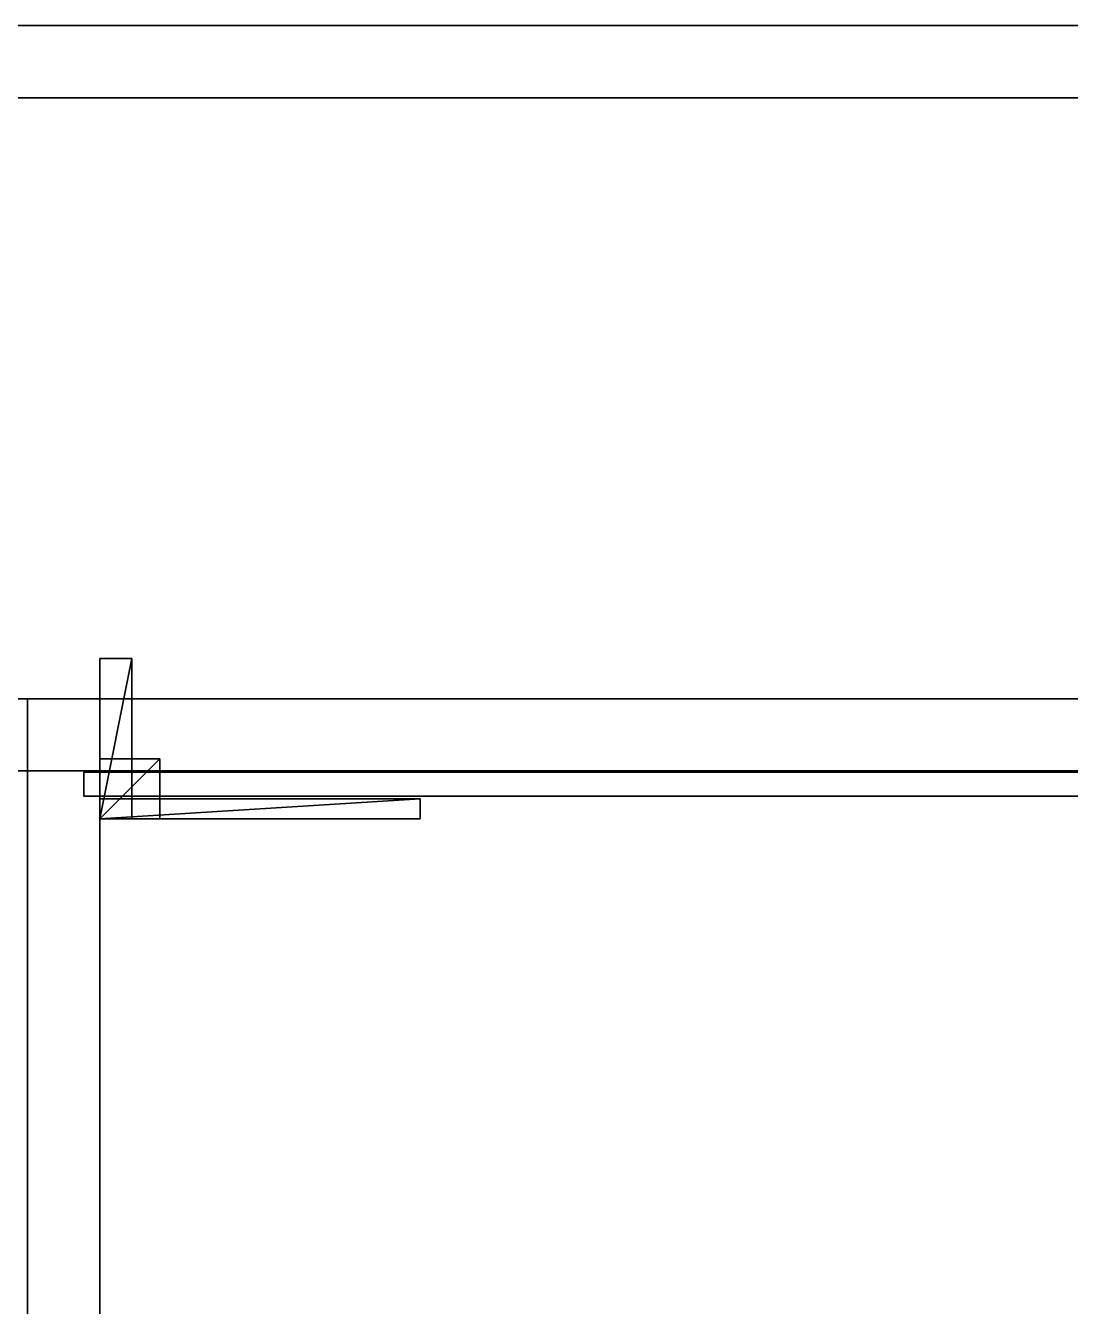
# Model space of a CAD drawing. Extents: x 0 to 7800, y -5130 to 1.
# Drawn here: x 2790.2 to 3050.9, y -355.7 to -36 of the extents above; entities that cross this region are included whole.
import ezdxf

# ---------------------------------------------------------------- set-up
doc = ezdxf.new("R2010")
doc.units = 0
for name, color, linetype in [('LAYER0', 7, 'CONTINUOUS'), ('LAYER100', 253, 'CONTINUOUS'), ('LAYER101', 253, 'CONTINUOUS'), ('LAYER102', 253, 'CONTINUOUS'), ('LAYER111', 7, 'CONTINUOUS'), ('LAYER113', 7, 'CONTINUOUS'), ('LAYER129', 7, 'CONTINUOUS'), ('LAYER2', 7, 'CONTINUOUS'), ('LAYER216', 7, 'CONTINUOUS'), ('LAYER218', 2, 'CONTINUOUS'), ('LAYER219', 7, 'CONTINUOUS'), ('LAYER220', 253, 'CONTINUOUS'), ('LAYER221', 253, 'CONTINUOUS'), ('LAYER222', 253, 'CONTINUOUS'), ('LAYER223', 253, 'CONTINUOUS'), ('LAYER224', 253, 'CONTINUOUS'), ('LAYER225', 253, 'CONTINUOUS'), ('LAYER234', 7, 'CONTINUOUS'), ('LAYER235', 7, 'CONTINUOUS'), ('LAYER236', 7, 'CONTINUOUS'), ('LAYER237', 7, 'CONTINUOUS'), ('LAYER246', 253, 'CONTINUOUS'), ('LAYER285', 35, 'CONTINUOUS'), ('LAYER286', 35, 'CONTINUOUS'), ('LAYER287', 35, 'CONTINUOUS'), ('LAYER34', 7, 'CONTINUOUS'), ('LAYER4', 2, 'CONTINUOUS'), ('LAYER674', 253, 'CONTINUOUS'), ('LAYER675', 253, 'CONTINUOUS'), ('LAYER676', 253, 'CONTINUOUS'), ('LAYER727', 45, 'CONTINUOUS'), ('LAYER729', 45, 'CONTINUOUS'), ('LAYER731', 45, 'CONTINUOUS'), ('LAYER93', 7, 'CONTINUOUS'), ('LAYER95', 2, 'CONTINUOUS'), ('LAYER96', 7, 'CONTINUOUS'), ('LAYER97', 253, 'CONTINUOUS'), ('LAYER98', 253, 'CONTINUOUS'), ('LAYER99', 253, 'CONTINUOUS')]:
    doc.layers.add(name, color=color, linetype=linetype)

msp = doc.modelspace()

# ---------------------------------------------------------------- linework, layer by layer
at = {"layer": 'LAYER0'}
for points, invisible_edges in [([(4030.693, -54.002, -5), (1025.693, -1555.002, -5), (1025.693, -54.002, -5), (4030.693, -54.002, -5)], 1), ([(1025.693, -1555.002, -5), (4030.693, -54.002, -5), (1412.693, -4773.002, -5), (1025.693, -1555.002, -5)], 7), ([(1025.693, -54.002), (4030.693, -54.002, -5), (1025.693, -54.002, -5), (1025.693, -54.002)], 1), ([(4030.693, -54.002, -5), (1025.693, -54.002), (4030.693, -54.002), (4030.693, -54.002, -5)], 1), ([(1025.693, -54.002), (1412.693, -4773.002), (4030.693, -54.002), (1025.693, -54.002)], 3), ([(1412.693, -4773.002, -5), (4030.693, -54.002, -5), (1412.693, -5130.002, -5), (1412.693, -4773.002, -5)], 3), ([(1412.693, -5130.002, -5), (4030.693, -54.002, -5), (2602.693, -4730.002, -5), (1412.693, -5130.002, -5)], 7), ([(4030.693, -54.002), (1412.693, -4773.002), (2602.693, -4730.002), (4030.693, -54.002)], 7), ([(2602.693, -4730.002, -5), (4030.693, -54.002, -5), (4030.693, -289.002, -5), (2602.693, -4730.002, -5)], 5), ([(4030.693, -54.002), (2602.693, -4730.002), (4030.693, -289.002), (4030.693, -54.002)], 3), ([(2602.693, -4730.002, -5), (4030.693, -289.002, -5), (4825.692, -4730.002, -5), (2602.693, -4730.002, -5)], 3), ([(4825.692, -4730.002), (4030.693, -289.002), (2602.693, -4730.002), (4825.692, -4730.002)], 3)]:
    msp.add_3dface(points, dxfattribs=dict(at, invisible_edges=invisible_edges))
at = {"layer": 'LAYER100'}
for points in [[(2823.695, -234, 850.5), (2823.695, -219, 850.5), (2808.695, -234, 850.5), (2823.695, -234, 850.5)], [(2808.695, -234, 850.5), (2823.695, -219, 850.5), (2808.695, -219, 850.5), (2808.695, -234, 850.5)], [(2808.695, -234, 850.5), (2808.695, -219, 850.5), (2808.695, -234, 835.5), (2808.695, -234, 850.5)], [(2808.695, -234, 835.5), (2808.695, -219, 850.5), (2808.695, -219, 835.5), (2808.695, -234, 835.5)], [(2823.695, -234, 835.5), (2808.695, -234, 835.5), (2823.695, -219, 835.5), (2823.695, -234, 835.5)], [(2823.695, -219, 835.5), (2808.695, -234, 835.5), (2808.695, -219, 835.5), (2823.695, -219, 835.5)], [(2823.695, -219, 835.5), (2808.695, -219, 835.5), (2823.695, -219, 850.5), (2823.695, -219, 835.5)], [(2823.695, -219, 850.5), (2808.695, -219, 835.5), (2808.695, -219, 850.5), (2823.695, -219, 850.5)], [(2823.695, -234, 835.5), (2823.695, -219, 835.5), (2823.695, -234, 850.5), (2823.695, -234, 835.5)], [(2823.695, -234, 850.5), (2823.695, -219, 835.5), (2823.695, -219, 850.5), (2823.695, -234, 850.5)], [(2823.695, -234, 850.5), (2808.695, -234, 850.5), (2823.695, -234, 835.5), (2823.695, -234, 850.5)], [(2823.695, -234, 835.5), (2808.695, -234, 850.5), (2808.695, -234, 835.5), (2823.695, -234, 835.5)]]:
    msp.add_3dface(points, dxfattribs=at)
at = {"layer": 'LAYER101'}
for points in [[(2816.695, -234, 850.5), (2816.695, -194, 850.5), (2808.695, -234, 850.5), (2816.695, -234, 850.5)], [(2808.695, -234, 850.5), (2816.695, -194, 850.5), (2808.695, -194, 850.5), (2808.695, -234, 850.5)], [(2808.695, -234, 850.5), (2808.695, -194, 850.5), (2808.695, -234, 842.5), (2808.695, -234, 850.5)], [(2808.695, -234, 842.5), (2808.695, -194, 850.5), (2808.695, -194, 842.5), (2808.695, -234, 842.5)], [(2816.695, -234, 842.5), (2808.695, -234, 842.5), (2816.695, -194, 842.5), (2816.695, -234, 842.5)], [(2816.695, -194, 842.5), (2808.695, -234, 842.5), (2808.695, -194, 842.5), (2816.695, -194, 842.5)], [(2816.695, -194, 842.5), (2808.695, -194, 842.5), (2816.695, -194, 850.5), (2816.695, -194, 842.5)], [(2816.695, -194, 850.5), (2808.695, -194, 842.5), (2808.695, -194, 850.5), (2816.695, -194, 850.5)], [(2816.695, -234, 842.5), (2816.695, -194, 842.5), (2816.695, -234, 850.5), (2816.695, -234, 842.5)], [(2816.695, -234, 850.5), (2816.695, -194, 842.5), (2816.695, -194, 850.5), (2816.695, -234, 850.5)], [(2816.695, -234, 850.5), (2808.695, -234, 850.5), (2816.695, -234, 842.5), (2816.695, -234, 850.5)], [(2816.695, -234, 842.5), (2808.695, -234, 850.5), (2808.695, -234, 842.5), (2816.695, -234, 842.5)]]:
    msp.add_3dface(points, dxfattribs=at)
at = {"layer": 'LAYER102'}
for points in [[(2888.695, -234, 850.5), (2888.695, -229, 850.5), (2808.695, -234, 850.5), (2888.695, -234, 850.5)], [(2808.695, -234, 850.5), (2888.695, -229, 850.5), (2808.695, -229, 850.5), (2808.695, -234, 850.5)], [(2808.695, -234, 850.5), (2808.695, -229, 850.5), (2808.695, -234, 834.5), (2808.695, -234, 850.5)], [(2808.695, -234, 834.5), (2808.695, -229, 850.5), (2808.695, -229, 834.5), (2808.695, -234, 834.5)], [(2888.695, -234, 834.5), (2808.695, -234, 834.5), (2888.695, -229, 834.5), (2888.695, -234, 834.5)], [(2888.695, -229, 834.5), (2808.695, -234, 834.5), (2808.695, -229, 834.5), (2888.695, -229, 834.5)], [(2888.695, -229, 834.5), (2808.695, -229, 834.5), (2888.695, -229, 850.5), (2888.695, -229, 834.5)], [(2888.695, -229, 850.5), (2808.695, -229, 834.5), (2808.695, -229, 850.5), (2888.695, -229, 850.5)], [(2888.695, -234, 834.5), (2888.695, -229, 834.5), (2888.695, -234, 850.5), (2888.695, -234, 834.5)], [(2888.695, -234, 850.5), (2888.695, -229, 834.5), (2888.695, -229, 850.5), (2888.695, -234, 850.5)], [(2888.695, -234, 850.5), (2808.695, -234, 850.5), (2888.695, -234, 834.5), (2888.695, -234, 850.5)], [(2888.695, -234, 834.5), (2808.695, -234, 850.5), (2808.695, -234, 834.5), (2888.695, -234, 834.5)]]:
    msp.add_3dface(points, dxfattribs=at)
at = {"layer": 'LAYER111', "invisible_edges": 1}
for points in [[(3162.695, -204, 181), (2808.695, -819, 181), (2808.695, -204, 181), (3162.695, -204, 181)], [(2808.695, -819, 181), (3162.695, -204, 181), (3162.695, -819, 181), (2808.695, -819, 181)], [(2808.695, -204, 199), (2808.695, -819, 181), (2808.695, -819, 199), (2808.695, -204, 199)], [(2808.695, -819, 181), (2808.695, -204, 199), (2808.695, -204, 181), (2808.695, -819, 181)], [(2808.695, -204, 199), (3162.695, -204, 181), (2808.695, -204, 181), (2808.695, -204, 199)], [(3162.695, -204, 181), (2808.695, -204, 199), (3162.695, -204, 199), (3162.695, -204, 181)], [(3162.695, -819, 199), (2808.695, -204, 199), (2808.695, -819, 199), (3162.695, -819, 199)], [(2808.695, -204, 199), (3162.695, -819, 199), (3162.695, -204, 199), (2808.695, -204, 199)]]:
    msp.add_3dface(points, dxfattribs=at)
at = {"layer": 'LAYER113', "invisible_edges": 1}
for points in [[(3162.695, -204, 880), (2808.695, -204, 760), (2808.695, -204, 880), (3162.695, -204, 880)], [(2808.695, -204, 760), (3162.695, -204, 880), (3162.695, -204, 760), (2808.695, -204, 760)], [(2808.695, -222, 880), (2808.695, -204, 760), (2808.695, -222, 760), (2808.695, -222, 880)], [(2808.695, -204, 760), (2808.695, -222, 880), (2808.695, -204, 880), (2808.695, -204, 760)], [(3162.695, -222, 760), (2808.695, -204, 760), (3162.695, -204, 760), (3162.695, -222, 760)], [(2808.695, -204, 760), (3162.695, -222, 760), (2808.695, -222, 760), (2808.695, -204, 760)], [(2808.695, -222, 880), (3162.695, -204, 880), (2808.695, -204, 880), (2808.695, -222, 880)], [(3162.695, -204, 880), (2808.695, -222, 880), (3162.695, -222, 880), (3162.695, -204, 880)], [(3162.695, -222, 760), (2808.695, -222, 880), (2808.695, -222, 760), (3162.695, -222, 760)], [(2808.695, -222, 880), (3162.695, -222, 760), (3162.695, -222, 880), (2808.695, -222, 880)]]:
    msp.add_3dface(points, dxfattribs=at)
at = {"layer": 'LAYER129', "invisible_edges": 1}
for points in [[(2804.695, -222.3, 195), (2804.695, -228.3, 879.5), (2804.695, -222.3, 879.5), (2804.695, -222.3, 195)], [(2804.695, -228.3, 879.5), (2804.695, -222.3, 195), (2804.695, -228.3, 195), (2804.695, -228.3, 879.5)], [(3166.695, -222.3, 879.5), (2804.695, -228.3, 879.5), (3166.695, -228.3, 879.5), (3166.695, -222.3, 879.5)], [(2804.695, -228.3, 879.5), (3166.695, -222.3, 879.5), (2804.695, -222.3, 879.5), (2804.695, -228.3, 879.5)], [(2804.695, -222.3, 195), (3166.695, -228.3, 195), (2804.695, -228.3, 195), (2804.695, -222.3, 195)], [(3166.695, -228.3, 195), (2804.695, -222.3, 195), (3166.695, -222.3, 195), (3166.695, -228.3, 195)], [(3166.695, -222.3, 879.5), (2804.695, -222.3, 195), (2804.695, -222.3, 879.5), (3166.695, -222.3, 879.5)], [(2804.695, -222.3, 195), (3166.695, -222.3, 879.5), (3166.695, -222.3, 195), (2804.695, -222.3, 195)], [(3166.695, -228.3, 195), (2804.695, -228.3, 879.5), (2804.695, -228.3, 195), (3166.695, -228.3, 195)], [(2804.695, -228.3, 879.5), (3166.695, -228.3, 195), (3166.695, -228.3, 879.5), (2804.695, -228.3, 879.5)]]:
    msp.add_3dface(points, dxfattribs=at)
at = {"layer": 'LAYER2'}
for points, invisible_edges in [([(1175.693, -204.002), (1025.693, -54.002), (4030.693, -54.002), (1175.693, -204.002)], 5), ([(1025.693, -54.002, 2657), (4030.693, -54.002), (1025.693, -54.002), (1025.693, -54.002, 2657)], 1), ([(4030.693, -54.002), (1025.693, -54.002, 2657), (4030.693, -54.002, 2657), (4030.693, -54.002)], 1), ([(1175.693, -204.002), (4030.693, -54.002), (3880.693, -204.002), (1175.693, -204.002)], 3), ([(1175.693, -204.002, 2657), (3580.703, -204.002, 1910), (3880.693, -204.002, 2657), (1175.693, -204.002, 2657)], 3), ([(1175.693, -204.002, 2657), (3580.703, -204.002, 1830), (3580.703, -204.002, 1910), (1175.693, -204.002, 2657)], 5), ([(1175.693, -204.002, 2657), (3050.703, -204.002, 1730), (3580.703, -204.002, 1830), (1175.693, -204.002, 2657)], 7), ([(1175.693, -204.002, 2657), (3050.703, -204.002, 1650), (3050.703, -204.002, 1730), (1175.693, -204.002, 2657)], 5), ([(1175.693, -204.002, 2657), (1830.703, -204.002, 1160), (3050.703, -204.002, 1650), (1175.693, -204.002, 2657)], 7), ([(1830.703, -204.002, 1080), (1175.693, -204.002), (3110.703, -204.002, 1080), (1830.703, -204.002, 1080)], 7), ([(3880.693, -204.002), (3110.703, -204.002, 1080), (1175.693, -204.002), (3880.693, -204.002)], 3), ([(3050.703, -204.002, 1650), (1830.703, -204.002, 1160), (3110.703, -204.002, 1650), (3050.703, -204.002, 1650)], 3), ([(1830.703, -204.002, 1160), (3640.703, -204.002, 1830), (3110.703, -204.002, 1650), (1830.703, -204.002, 1160)], 7), ([(1890.703, -204.002, 1160), (3640.703, -204.002, 1830), (1830.703, -204.002, 1160), (1890.703, -204.002, 1160)], 3), ([(1890.703, -204.002, 1080), (3050.703, -204.002, 1160), (1890.703, -204.002, 1160), (1890.703, -204.002, 1080)], 3), ([(3050.703, -204.002, 1160), (1890.703, -204.002, 1080), (3050.703, -204.002, 1080), (3050.703, -204.002, 1160)], 3), ([(3050.703, -204.002, 1160), (3640.703, -204.002, 1830), (1890.703, -204.002, 1160), (3050.703, -204.002, 1160)], 7), ([(3580.703, -204.002, 1830), (3050.703, -204.002, 1730), (3640.703, -204.002, 1830), (3580.703, -204.002, 1830)], 3), ([(3110.703, -204.002, 1730), (3640.703, -204.002, 1830), (3050.703, -204.002, 1730), (3110.703, -204.002, 1730)], 3), ([(3110.703, -204.002, 1160), (3640.703, -204.002, 1830), (3050.703, -204.002, 1160), (3110.703, -204.002, 1160)], 3)]:
    msp.add_3dface(points, dxfattribs=dict(at, invisible_edges=invisible_edges))
at = {"layer": 'LAYER216', "invisible_edges": 1}
for points in [[(2790.695, -204, 1950), (2808.695, -584, 1950), (2790.695, -584, 1950), (2790.695, -204, 1950)], [(2808.695, -584, 1950), (2790.695, -204, 1950), (2808.695, -204, 1950), (2808.695, -584, 1950)], [(2808.695, -204, 2380), (2790.695, -584, 2380), (2808.695, -584, 2380), (2808.695, -204, 2380)], [(2790.695, -584, 2380), (2808.695, -204, 2380), (2790.695, -204, 2380), (2790.695, -584, 2380)], [(2790.695, -204, 1950), (2808.695, -204, 2380), (2808.695, -204, 1950), (2790.695, -204, 1950)], [(2808.695, -204, 2380), (2790.695, -204, 1950), (2790.695, -204, 2380), (2808.695, -204, 2380)], [(2790.695, -584, 2380), (2790.695, -204, 1950), (2790.695, -584, 1950), (2790.695, -584, 2380)], [(2790.695, -204, 1950), (2790.695, -584, 2380), (2790.695, -204, 2380), (2790.695, -204, 1950)], [(2808.695, -204, 2380), (2808.695, -584, 1950), (2808.695, -204, 1950), (2808.695, -204, 2380)], [(2808.695, -584, 1950), (2808.695, -204, 2380), (2808.695, -584, 2380), (2808.695, -584, 1950)]]:
    msp.add_3dface(points, dxfattribs=at)
at = {"layer": 'LAYER218'}
for points in [[(2888.695, -234, 2349.5), (2888.695, -229, 2349.5), (2808.695, -234, 2349.5), (2888.695, -234, 2349.5)], [(2808.695, -234, 2349.5), (2888.695, -229, 2349.5), (2808.695, -229, 2349.5), (2808.695, -234, 2349.5)], [(2808.695, -234, 2349.5), (2808.695, -229, 2349.5), (2808.695, -234, 2326.5), (2808.695, -234, 2349.5)], [(2808.695, -234, 2326.5), (2808.695, -229, 2349.5), (2808.695, -229, 2326.5), (2808.695, -234, 2326.5)], [(2888.695, -234, 2326.5), (2808.695, -234, 2326.5), (2888.695, -229, 2326.5), (2888.695, -234, 2326.5)], [(2888.695, -229, 2326.5), (2808.695, -234, 2326.5), (2808.695, -229, 2326.5), (2888.695, -229, 2326.5)], [(2888.695, -229, 2326.5), (2808.695, -229, 2326.5), (2888.695, -229, 2349.5), (2888.695, -229, 2326.5)], [(2888.695, -229, 2349.5), (2808.695, -229, 2326.5), (2808.695, -229, 2349.5), (2888.695, -229, 2349.5)], [(2888.695, -234, 2326.5), (2888.695, -229, 2326.5), (2888.695, -234, 2349.5), (2888.695, -234, 2326.5)], [(2888.695, -234, 2349.5), (2888.695, -229, 2326.5), (2888.695, -229, 2349.5), (2888.695, -234, 2349.5)], [(2888.695, -234, 2349.5), (2808.695, -234, 2349.5), (2888.695, -234, 2326.5), (2888.695, -234, 2349.5)], [(2888.695, -234, 2326.5), (2808.695, -234, 2349.5), (2808.695, -234, 2326.5), (2888.695, -234, 2326.5)]]:
    msp.add_3dface(points, dxfattribs=at)
at = {"layer": 'LAYER219', "invisible_edges": 1}
for points in [[(2808.695, -229, 2349.5), (2888.695, -234, 2349.5), (2888.695, -229, 2349.5), (2808.695, -229, 2349.5)], [(2888.695, -234, 2349.5), (2808.695, -229, 2349.5), (2808.695, -234, 2349.5), (2888.695, -234, 2349.5)], [(2808.695, -234, 2326.5), (2888.695, -229, 2326.5), (2888.695, -234, 2326.5), (2808.695, -234, 2326.5)], [(2888.695, -229, 2326.5), (2808.695, -234, 2326.5), (2808.695, -229, 2326.5), (2888.695, -229, 2326.5)], [(2808.695, -229, 2349.5), (2808.695, -234, 2326.5), (2808.695, -234, 2349.5), (2808.695, -229, 2349.5)], [(2808.695, -234, 2326.5), (2808.695, -229, 2349.5), (2808.695, -229, 2326.5), (2808.695, -234, 2326.5)], [(2888.695, -229, 2326.5), (2808.695, -229, 2349.5), (2888.695, -229, 2349.5), (2888.695, -229, 2326.5)], [(2808.695, -229, 2349.5), (2888.695, -229, 2326.5), (2808.695, -229, 2326.5), (2808.695, -229, 2349.5)], [(2888.695, -229, 2326.5), (2888.695, -234, 2349.5), (2888.695, -234, 2326.5), (2888.695, -229, 2326.5)], [(2888.695, -234, 2349.5), (2888.695, -229, 2326.5), (2888.695, -229, 2349.5), (2888.695, -234, 2349.5)], [(2808.695, -234, 2326.5), (2888.695, -234, 2349.5), (2808.695, -234, 2349.5), (2808.695, -234, 2326.5)], [(2888.695, -234, 2349.5), (2808.695, -234, 2326.5), (2888.695, -234, 2326.5), (2888.695, -234, 2349.5)]]:
    msp.add_3dface(points, dxfattribs=at)
at = {"layer": 'LAYER220'}
for points in [[(2823.695, -234, 2349.5), (2823.695, -219, 2349.5), (2808.695, -234, 2349.5), (2823.695, -234, 2349.5)], [(2808.695, -234, 2349.5), (2823.695, -219, 2349.5), (2808.695, -219, 2349.5), (2808.695, -234, 2349.5)], [(2808.695, -234, 2349.5), (2808.695, -219, 2349.5), (2808.695, -234, 2334.5), (2808.695, -234, 2349.5)], [(2808.695, -234, 2334.5), (2808.695, -219, 2349.5), (2808.695, -219, 2334.5), (2808.695, -234, 2334.5)], [(2823.695, -234, 2334.5), (2808.695, -234, 2334.5), (2823.695, -219, 2334.5), (2823.695, -234, 2334.5)], [(2823.695, -219, 2334.5), (2808.695, -234, 2334.5), (2808.695, -219, 2334.5), (2823.695, -219, 2334.5)], [(2823.695, -219, 2334.5), (2808.695, -219, 2334.5), (2823.695, -219, 2349.5), (2823.695, -219, 2334.5)], [(2823.695, -219, 2349.5), (2808.695, -219, 2334.5), (2808.695, -219, 2349.5), (2823.695, -219, 2349.5)], [(2823.695, -234, 2334.5), (2823.695, -219, 2334.5), (2823.695, -234, 2349.5), (2823.695, -234, 2334.5)], [(2823.695, -234, 2349.5), (2823.695, -219, 2334.5), (2823.695, -219, 2349.5), (2823.695, -234, 2349.5)], [(2823.695, -234, 2349.5), (2808.695, -234, 2349.5), (2823.695, -234, 2334.5), (2823.695, -234, 2349.5)], [(2823.695, -234, 2334.5), (2808.695, -234, 2349.5), (2808.695, -234, 2334.5), (2823.695, -234, 2334.5)]]:
    msp.add_3dface(points, dxfattribs=at)
at = {"layer": 'LAYER221'}
for points in [[(2823.695, -234, 2349.5), (2823.695, -219, 2349.5), (2808.695, -234, 2349.5), (2823.695, -234, 2349.5)], [(2808.695, -234, 2349.5), (2823.695, -219, 2349.5), (2808.695, -219, 2349.5), (2808.695, -234, 2349.5)], [(2808.695, -234, 2349.5), (2808.695, -219, 2349.5), (2808.695, -234, 2334.5), (2808.695, -234, 2349.5)], [(2808.695, -234, 2334.5), (2808.695, -219, 2349.5), (2808.695, -219, 2334.5), (2808.695, -234, 2334.5)], [(2823.695, -234, 2334.5), (2808.695, -234, 2334.5), (2823.695, -219, 2334.5), (2823.695, -234, 2334.5)], [(2823.695, -219, 2334.5), (2808.695, -234, 2334.5), (2808.695, -219, 2334.5), (2823.695, -219, 2334.5)], [(2823.695, -219, 2334.5), (2808.695, -219, 2334.5), (2823.695, -219, 2349.5), (2823.695, -219, 2334.5)], [(2823.695, -219, 2349.5), (2808.695, -219, 2334.5), (2808.695, -219, 2349.5), (2823.695, -219, 2349.5)], [(2823.695, -234, 2334.5), (2823.695, -219, 2334.5), (2823.695, -234, 2349.5), (2823.695, -234, 2334.5)], [(2823.695, -234, 2349.5), (2823.695, -219, 2334.5), (2823.695, -219, 2349.5), (2823.695, -234, 2349.5)], [(2823.695, -234, 2349.5), (2808.695, -234, 2349.5), (2823.695, -234, 2334.5), (2823.695, -234, 2349.5)], [(2823.695, -234, 2334.5), (2808.695, -234, 2349.5), (2808.695, -234, 2334.5), (2823.695, -234, 2334.5)]]:
    msp.add_3dface(points, dxfattribs=at)
at = {"layer": 'LAYER222'}
for points in [[(2823.695, -234, 2349.5), (2823.695, -219, 2349.5), (2808.695, -234, 2349.5), (2823.695, -234, 2349.5)], [(2808.695, -234, 2349.5), (2823.695, -219, 2349.5), (2808.695, -219, 2349.5), (2808.695, -234, 2349.5)], [(2808.695, -234, 2349.5), (2808.695, -219, 2349.5), (2808.695, -234, 2334.5), (2808.695, -234, 2349.5)], [(2808.695, -234, 2334.5), (2808.695, -219, 2349.5), (2808.695, -219, 2334.5), (2808.695, -234, 2334.5)], [(2823.695, -234, 2334.5), (2808.695, -234, 2334.5), (2823.695, -219, 2334.5), (2823.695, -234, 2334.5)], [(2823.695, -219, 2334.5), (2808.695, -234, 2334.5), (2808.695, -219, 2334.5), (2823.695, -219, 2334.5)], [(2823.695, -219, 2334.5), (2808.695, -219, 2334.5), (2823.695, -219, 2349.5), (2823.695, -219, 2334.5)], [(2823.695, -219, 2349.5), (2808.695, -219, 2334.5), (2808.695, -219, 2349.5), (2823.695, -219, 2349.5)], [(2823.695, -234, 2334.5), (2823.695, -219, 2334.5), (2823.695, -234, 2349.5), (2823.695, -234, 2334.5)], [(2823.695, -234, 2349.5), (2823.695, -219, 2334.5), (2823.695, -219, 2349.5), (2823.695, -234, 2349.5)], [(2823.695, -234, 2349.5), (2808.695, -234, 2349.5), (2823.695, -234, 2334.5), (2823.695, -234, 2349.5)], [(2823.695, -234, 2334.5), (2808.695, -234, 2349.5), (2808.695, -234, 2334.5), (2823.695, -234, 2334.5)]]:
    msp.add_3dface(points, dxfattribs=at)
at = {"layer": 'LAYER223'}
for points in [[(2823.695, -234, 2349.5), (2823.695, -219, 2349.5), (2808.695, -234, 2349.5), (2823.695, -234, 2349.5)], [(2808.695, -234, 2349.5), (2823.695, -219, 2349.5), (2808.695, -219, 2349.5), (2808.695, -234, 2349.5)], [(2808.695, -234, 2349.5), (2808.695, -219, 2349.5), (2808.695, -234, 2334.5), (2808.695, -234, 2349.5)], [(2808.695, -234, 2334.5), (2808.695, -219, 2349.5), (2808.695, -219, 2334.5), (2808.695, -234, 2334.5)], [(2823.695, -234, 2334.5), (2808.695, -234, 2334.5), (2823.695, -219, 2334.5), (2823.695, -234, 2334.5)], [(2823.695, -219, 2334.5), (2808.695, -234, 2334.5), (2808.695, -219, 2334.5), (2823.695, -219, 2334.5)], [(2823.695, -219, 2334.5), (2808.695, -219, 2334.5), (2823.695, -219, 2349.5), (2823.695, -219, 2334.5)], [(2823.695, -219, 2349.5), (2808.695, -219, 2334.5), (2808.695, -219, 2349.5), (2823.695, -219, 2349.5)], [(2823.695, -234, 2334.5), (2823.695, -219, 2334.5), (2823.695, -234, 2349.5), (2823.695, -234, 2334.5)], [(2823.695, -234, 2349.5), (2823.695, -219, 2334.5), (2823.695, -219, 2349.5), (2823.695, -234, 2349.5)], [(2823.695, -234, 2349.5), (2808.695, -234, 2349.5), (2823.695, -234, 2334.5), (2823.695, -234, 2349.5)], [(2823.695, -234, 2334.5), (2808.695, -234, 2349.5), (2808.695, -234, 2334.5), (2823.695, -234, 2334.5)]]:
    msp.add_3dface(points, dxfattribs=at)
at = {"layer": 'LAYER224'}
for points in [[(2816.695, -234, 2349.5), (2816.695, -194, 2349.5), (2808.695, -234, 2349.5), (2816.695, -234, 2349.5)], [(2808.695, -234, 2349.5), (2816.695, -194, 2349.5), (2808.695, -194, 2349.5), (2808.695, -234, 2349.5)], [(2808.695, -234, 2349.5), (2808.695, -194, 2349.5), (2808.695, -234, 2341.5), (2808.695, -234, 2349.5)], [(2808.695, -234, 2341.5), (2808.695, -194, 2349.5), (2808.695, -194, 2341.5), (2808.695, -234, 2341.5)], [(2816.695, -234, 2341.5), (2808.695, -234, 2341.5), (2816.695, -194, 2341.5), (2816.695, -234, 2341.5)], [(2816.695, -194, 2341.5), (2808.695, -234, 2341.5), (2808.695, -194, 2341.5), (2816.695, -194, 2341.5)], [(2816.695, -194, 2341.5), (2808.695, -194, 2341.5), (2816.695, -194, 2349.5), (2816.695, -194, 2341.5)], [(2816.695, -194, 2349.5), (2808.695, -194, 2341.5), (2808.695, -194, 2349.5), (2816.695, -194, 2349.5)], [(2816.695, -234, 2341.5), (2816.695, -194, 2341.5), (2816.695, -234, 2349.5), (2816.695, -234, 2341.5)], [(2816.695, -234, 2349.5), (2816.695, -194, 2341.5), (2816.695, -194, 2349.5), (2816.695, -234, 2349.5)], [(2816.695, -234, 2349.5), (2808.695, -234, 2349.5), (2816.695, -234, 2341.5), (2816.695, -234, 2349.5)], [(2816.695, -234, 2341.5), (2808.695, -234, 2349.5), (2808.695, -234, 2341.5), (2816.695, -234, 2341.5)]]:
    msp.add_3dface(points, dxfattribs=at)
at = {"layer": 'LAYER225'}
for points in [[(2888.695, -234, 2349.5), (2888.695, -229, 2349.5), (2808.695, -234, 2349.5), (2888.695, -234, 2349.5)], [(2808.695, -234, 2349.5), (2888.695, -229, 2349.5), (2808.695, -229, 2349.5), (2808.695, -234, 2349.5)], [(2808.695, -234, 2349.5), (2808.695, -229, 2349.5), (2808.695, -234, 2333.5), (2808.695, -234, 2349.5)], [(2808.695, -234, 2333.5), (2808.695, -229, 2349.5), (2808.695, -229, 2333.5), (2808.695, -234, 2333.5)], [(2888.695, -234, 2333.5), (2808.695, -234, 2333.5), (2888.695, -229, 2333.5), (2888.695, -234, 2333.5)], [(2888.695, -229, 2333.5), (2808.695, -234, 2333.5), (2808.695, -229, 2333.5), (2888.695, -229, 2333.5)], [(2888.695, -229, 2333.5), (2808.695, -229, 2333.5), (2888.695, -229, 2349.5), (2888.695, -229, 2333.5)], [(2888.695, -229, 2349.5), (2808.695, -229, 2333.5), (2808.695, -229, 2349.5), (2888.695, -229, 2349.5)], [(2888.695, -234, 2333.5), (2888.695, -229, 2333.5), (2888.695, -234, 2349.5), (2888.695, -234, 2333.5)], [(2888.695, -234, 2349.5), (2888.695, -229, 2333.5), (2888.695, -229, 2349.5), (2888.695, -234, 2349.5)], [(2888.695, -234, 2349.5), (2808.695, -234, 2349.5), (2888.695, -234, 2333.5), (2888.695, -234, 2349.5)], [(2888.695, -234, 2333.5), (2808.695, -234, 2349.5), (2808.695, -234, 2333.5), (2888.695, -234, 2333.5)]]:
    msp.add_3dface(points, dxfattribs=at)
at = {"layer": 'LAYER234', "invisible_edges": 1}
for points in [[(3162.695, -204, 1951), (2808.695, -584, 1951), (2808.695, -204, 1951), (3162.695, -204, 1951)], [(2808.695, -584, 1951), (3162.695, -204, 1951), (3162.695, -584, 1951), (2808.695, -584, 1951)], [(2808.695, -204, 1969), (2808.695, -584, 1951), (2808.695, -584, 1969), (2808.695, -204, 1969)], [(2808.695, -584, 1951), (2808.695, -204, 1969), (2808.695, -204, 1951), (2808.695, -584, 1951)], [(2808.695, -204, 1969), (3162.695, -204, 1951), (2808.695, -204, 1951), (2808.695, -204, 1969)], [(3162.695, -204, 1951), (2808.695, -204, 1969), (3162.695, -204, 1969), (3162.695, -204, 1951)], [(3162.695, -584, 1969), (2808.695, -204, 1969), (2808.695, -584, 1969), (3162.695, -584, 1969)], [(2808.695, -204, 1969), (3162.695, -584, 1969), (3162.695, -204, 1969), (2808.695, -204, 1969)]]:
    msp.add_3dface(points, dxfattribs=at)
at = {"layer": 'LAYER235', "invisible_edges": 1}
for points in [[(2808.695, -204, 2379), (3162.695, -584, 2379), (3162.695, -204, 2379), (2808.695, -204, 2379)], [(3162.695, -584, 2379), (2808.695, -204, 2379), (2808.695, -584, 2379), (3162.695, -584, 2379)], [(2808.695, -204, 2379), (2808.695, -584, 2361), (2808.695, -584, 2379), (2808.695, -204, 2379)], [(2808.695, -584, 2361), (2808.695, -204, 2379), (2808.695, -204, 2361), (2808.695, -584, 2361)], [(3162.695, -204, 2361), (2808.695, -204, 2379), (3162.695, -204, 2379), (3162.695, -204, 2361)], [(2808.695, -204, 2379), (3162.695, -204, 2361), (2808.695, -204, 2361), (2808.695, -204, 2379)], [(2808.695, -584, 2361), (3162.695, -204, 2361), (3162.695, -584, 2361), (2808.695, -584, 2361)], [(3162.695, -204, 2361), (2808.695, -584, 2361), (2808.695, -204, 2361), (3162.695, -204, 2361)]]:
    msp.add_3dface(points, dxfattribs=at)
at = {"layer": 'LAYER236', "invisible_edges": 1}
for points in [[(2804.695, -222.3, 1965), (3166.695, -228.3, 1965), (2804.695, -228.3, 1965), (2804.695, -222.3, 1965)], [(3166.695, -228.3, 1965), (2804.695, -222.3, 1965), (3166.695, -222.3, 1965), (3166.695, -228.3, 1965)], [(2804.695, -228.3, 2365), (2804.695, -222.3, 1965), (2804.695, -228.3, 1965), (2804.695, -228.3, 2365)], [(2804.695, -222.3, 1965), (2804.695, -228.3, 2365), (2804.695, -222.3, 2365), (2804.695, -222.3, 1965)], [(3166.695, -222.3, 2365), (2804.695, -228.3, 2365), (3166.695, -228.3, 2365), (3166.695, -222.3, 2365)], [(2804.695, -228.3, 2365), (3166.695, -222.3, 2365), (2804.695, -222.3, 2365), (2804.695, -228.3, 2365)], [(2804.695, -222.3, 1965), (3166.695, -222.3, 2365), (3166.695, -222.3, 1965), (2804.695, -222.3, 1965)], [(3166.695, -222.3, 2365), (2804.695, -222.3, 1965), (2804.695, -222.3, 2365), (3166.695, -222.3, 2365)], [(2804.695, -228.3, 2365), (3166.695, -228.3, 1965), (3166.695, -228.3, 2365), (2804.695, -228.3, 2365)], [(3166.695, -228.3, 1965), (2804.695, -228.3, 2365), (2804.695, -228.3, 1965), (3166.695, -228.3, 1965)]]:
    msp.add_3dface(points, dxfattribs=at)
at = {"layer": 'LAYER237', "invisible_edges": 1}
for points in [[(3162.695, -204, 2361), (2808.695, -204, 2241), (2808.695, -204, 2361), (3162.695, -204, 2361)], [(2808.695, -204, 2241), (3162.695, -204, 2361), (3162.695, -204, 2241), (2808.695, -204, 2241)], [(2808.695, -222, 2361), (2808.695, -204, 2241), (2808.695, -222, 2241), (2808.695, -222, 2361)], [(2808.695, -204, 2241), (2808.695, -222, 2361), (2808.695, -204, 2361), (2808.695, -204, 2241)], [(3162.695, -222, 2241), (2808.695, -204, 2241), (3162.695, -204, 2241), (3162.695, -222, 2241)], [(2808.695, -204, 2241), (3162.695, -222, 2241), (2808.695, -222, 2241), (2808.695, -204, 2241)], [(2808.695, -222, 2361), (3162.695, -204, 2361), (2808.695, -204, 2361), (2808.695, -222, 2361)], [(3162.695, -204, 2361), (2808.695, -222, 2361), (3162.695, -222, 2361), (3162.695, -204, 2361)], [(3162.695, -222, 2241), (2808.695, -222, 2361), (2808.695, -222, 2241), (3162.695, -222, 2241)], [(2808.695, -222, 2361), (3162.695, -222, 2241), (3162.695, -222, 2361), (2808.695, -222, 2361)]]:
    msp.add_3dface(points, dxfattribs=at)
at = {"layer": 'LAYER246', "invisible_edges": 1}
for points in [[(1330.695, -36), (4030.695, -54), (1330.695, -54), (1330.695, -36)], [(4030.695, -54), (1330.695, -36), (4030.695, -36), (4030.695, -54)], [(4030.695, -36, 80), (1330.695, -54, 80), (4030.695, -54, 80), (4030.695, -36, 80)], [(1330.695, -54, 80), (4030.695, -36, 80), (1330.695, -36, 80), (1330.695, -54, 80)], [(1330.695, -36), (4030.695, -36, 80), (4030.695, -36), (1330.695, -36)], [(4030.695, -36, 80), (1330.695, -36), (1330.695, -36, 80), (4030.695, -36, 80)], [(1330.695, -54, 80), (4030.695, -54), (4030.695, -54, 80), (1330.695, -54, 80)], [(4030.695, -54), (1330.695, -54, 80), (1330.695, -54), (4030.695, -54)]]:
    msp.add_3dface(points, dxfattribs=at)
at = {"layer": 'LAYER285'}
for points, invisible_edges in [([(3180.695, -204, 910), (2011.695, -204, 880), (2011.695, -204, 910), (3180.695, -204, 910)], 1), ([(2011.695, -204, 880), (3180.695, -204, 910), (3180.695, -204, 880), (2011.695, -204, 880)], 1), ([(3180.695, -204, 880), (2572.435, -380.93, 880), (2011.695, -204, 880), (3180.695, -204, 880)], 3), ([(2011.695, -204, 910), (2243.915, -377.59, 910), (3180.695, -204, 910), (2011.695, -204, 910)], 3), ([(3180.695, -204, 910), (2243.915, -377.59, 910), (2258.465, -376.39, 910), (3180.695, -204, 910)], 5), ([(2544.045, -376.39, 910), (3180.695, -204, 910), (2258.465, -376.39, 910), (2544.045, -376.39, 910)], 3), ([(2558.355, -377.59, 910), (3180.695, -204, 910), (2544.045, -376.39, 910), (2558.355, -377.59, 910)], 3), ([(2572.435, -380.93, 910), (3180.695, -204, 910), (2558.355, -377.59, 910), (2572.435, -380.93, 910)], 3), ([(2572.435, -380.93, 880), (3180.695, -204, 880), (2585.795, -386.43, 880), (2572.435, -380.93, 880)], 3), ([(2585.795, -386.43, 910), (3180.695, -204, 910), (2572.435, -380.93, 910), (2585.795, -386.43, 910)], 3), ([(2585.795, -386.43, 880), (3180.695, -204, 880), (2597.965, -394.08, 880), (2585.795, -386.43, 880)], 3), ([(2597.965, -394.08, 910), (3180.695, -204, 910), (2585.795, -386.43, 910), (2597.965, -394.08, 910)], 3), ([(2597.965, -394.08, 880), (3180.695, -204, 880), (3180.695, -854, 880), (2597.965, -394.08, 880)], 5), ([(3180.695, -204, 910), (2597.965, -394.08, 910), (3180.695, -854, 910), (3180.695, -204, 910)], 3)]:
    msp.add_3dface(points, dxfattribs=dict(at, invisible_edges=invisible_edges))
at = {"layer": 'LAYER286'}
for points, invisible_edges in [([(3180.695, -204, 910), (2029.695, -222, 910), (2011.695, -204, 910), (3180.695, -204, 910)], 3), ([(2011.695, -204, 930), (3180.695, -204, 910), (2011.695, -204, 910), (2011.695, -204, 930)], 1), ([(3180.695, -204, 910), (2011.695, -204, 930), (3180.695, -204, 930), (3180.695, -204, 910)], 1), ([(2011.695, -204, 930), (3180.695, -222, 930), (3180.695, -204, 930), (2011.695, -204, 930)], 1), ([(3180.695, -222, 930), (2011.695, -204, 930), (2029.695, -222, 930), (3180.695, -222, 930)], 3), ([(2029.695, -222, 910), (3180.695, -204, 910), (3180.695, -222, 910), (2029.695, -222, 910)], 1), ([(3180.695, -222, 930), (2029.695, -222, 910), (3180.695, -222, 910), (3180.695, -222, 930)], 1), ([(2029.695, -222, 910), (3180.695, -222, 930), (2029.695, -222, 930), (2029.695, -222, 910)], 1)]:
    msp.add_3dface(points, dxfattribs=dict(at, invisible_edges=invisible_edges))
at = {"layer": 'LAYER287'}
for points, invisible_edges in [([(3880.695, -204, 930), (3862.695, -222, 930), (2011.695, -204, 930), (3880.695, -204, 930)], 3), ([(2011.695, -204, 930), (3862.695, -222, 930), (2011.695, -222, 930), (2011.695, -204, 930)], 1), ([(2011.695, -204, 1030), (3880.695, -204, 930), (2011.695, -204, 930), (2011.695, -204, 1030)], 1), ([(3880.695, -204, 930), (2011.695, -204, 1030), (3880.695, -204, 1030), (3880.695, -204, 930)], 1), ([(3862.695, -222, 1030), (3880.695, -204, 1030), (2011.695, -204, 1030), (3862.695, -222, 1030)], 5), ([(3862.695, -222, 1030), (2011.695, -204, 1030), (2011.695, -222, 1030), (3862.695, -222, 1030)], 1), ([(3862.695, -222, 1030), (2011.695, -222, 930), (3862.695, -222, 930), (3862.695, -222, 1030)], 1), ([(2011.695, -222, 930), (3862.695, -222, 1030), (2011.695, -222, 1030), (2011.695, -222, 930)], 1)]:
    msp.add_3dface(points, dxfattribs=dict(at, invisible_edges=invisible_edges))
at = {"layer": 'LAYER34', "invisible_edges": 1}
for points in [[(2772.695, -204, 180), (2790.695, -819, 180), (2772.695, -819, 180), (2772.695, -204, 180)], [(2790.695, -819, 180), (2772.695, -204, 180), (2790.695, -204, 180), (2790.695, -819, 180)], [(2790.695, -204, 880), (2772.695, -819, 880), (2790.695, -819, 880), (2790.695, -204, 880)], [(2772.695, -819, 880), (2790.695, -204, 880), (2772.695, -204, 880), (2772.695, -819, 880)], [(2790.695, -204, 880), (2772.695, -204, 180), (2772.695, -204, 880), (2790.695, -204, 880)], [(2772.695, -204, 180), (2790.695, -204, 880), (2790.695, -204, 180), (2772.695, -204, 180)], [(2790.695, -819, 180), (2790.695, -204, 880), (2790.695, -819, 880), (2790.695, -819, 180)], [(2790.695, -204, 880), (2790.695, -819, 180), (2790.695, -204, 180), (2790.695, -204, 880)]]:
    msp.add_3dface(points, dxfattribs=at)
at = {"layer": 'LAYER4', "invisible_edges": 1}
for points in [[(3880.695, -204, 2657), (1175.695, -204, 2400), (1175.695, -204, 2657), (3880.695, -204, 2657)], [(1175.695, -204, 2400), (3880.695, -204, 2657), (3880.695, -204, 2400), (1175.695, -204, 2400)], [(3880.695, -404, 2400), (1175.695, -204, 2400), (3880.695, -204, 2400), (3880.695, -404, 2400)], [(1175.695, -204, 2400), (3880.695, -404, 2400), (1175.695, -404, 2400), (1175.695, -204, 2400)], [(1175.695, -404, 2657), (3880.695, -204, 2657), (1175.695, -204, 2657), (1175.695, -404, 2657)], [(3880.695, -204, 2657), (1175.695, -404, 2657), (3880.695, -404, 2657), (3880.695, -204, 2657)]]:
    msp.add_3dface(points, dxfattribs=at)
at = {"layer": 'LAYER674', "invisible_edges": 1}
for points in [[(1330.695, -36, 80), (4030.695, -54, 80), (1330.695, -54, 80), (1330.695, -36, 80)], [(4030.695, -54, 80), (1330.695, -36, 80), (4030.695, -36, 80), (4030.695, -54, 80)], [(4030.695, -36, 160), (1330.695, -54, 160), (4030.695, -54, 160), (4030.695, -36, 160)], [(1330.695, -54, 160), (4030.695, -36, 160), (1330.695, -36, 160), (1330.695, -54, 160)], [(1330.695, -36, 80), (4030.695, -36, 160), (4030.695, -36, 80), (1330.695, -36, 80)], [(4030.695, -36, 160), (1330.695, -36, 80), (1330.695, -36, 160), (4030.695, -36, 160)], [(1330.695, -54, 160), (4030.695, -54, 80), (4030.695, -54, 160), (1330.695, -54, 160)], [(4030.695, -54, 80), (1330.695, -54, 160), (1330.695, -54, 80), (4030.695, -54, 80)]]:
    msp.add_3dface(points, dxfattribs=at)
at = {"layer": 'LAYER675', "invisible_edges": 1}
for points in [[(1330.695, -36, 160), (4030.695, -54, 160), (1330.695, -54, 160), (1330.695, -36, 160)], [(4030.695, -54, 160), (1330.695, -36, 160), (4030.695, -36, 160), (4030.695, -54, 160)], [(4030.695, -36, 240), (1330.695, -54, 240), (4030.695, -54, 240), (4030.695, -36, 240)], [(1330.695, -54, 240), (4030.695, -36, 240), (1330.695, -36, 240), (1330.695, -54, 240)], [(1330.695, -36, 160), (4030.695, -36, 240), (4030.695, -36, 160), (1330.695, -36, 160)], [(4030.695, -36, 240), (1330.695, -36, 160), (1330.695, -36, 240), (4030.695, -36, 240)], [(1330.695, -54, 240), (4030.695, -54, 160), (4030.695, -54, 240), (1330.695, -54, 240)], [(4030.695, -54, 160), (1330.695, -54, 240), (1330.695, -54, 160), (4030.695, -54, 160)]]:
    msp.add_3dface(points, dxfattribs=at)
at = {"layer": 'LAYER676', "invisible_edges": 1}
for points in [[(1710.695, -36, 240), (4030.695, -54, 240), (1710.695, -54, 240), (1710.695, -36, 240)], [(4030.695, -54, 240), (1710.695, -36, 240), (4030.695, -36, 240), (4030.695, -54, 240)], [(4030.695, -36, 300), (1710.695, -54, 300), (4030.695, -54, 300), (4030.695, -36, 300)], [(1710.695, -54, 300), (4030.695, -36, 300), (1710.695, -36, 300), (1710.695, -54, 300)], [(1710.695, -36, 240), (4030.695, -36, 300), (4030.695, -36, 240), (1710.695, -36, 240)], [(4030.695, -36, 300), (1710.695, -36, 240), (1710.695, -36, 300), (4030.695, -36, 300)], [(1710.695, -54, 300), (4030.695, -54, 240), (4030.695, -54, 300), (1710.695, -54, 300)], [(4030.695, -54, 240), (1710.695, -54, 300), (1710.695, -54, 240), (4030.695, -54, 240)]]:
    msp.add_3dface(points, dxfattribs=at)
at = {"layer": 'LAYER727', "invisible_edges": 1}
for points in [[(2011.695, -204, 1568), (3179.695, -604, 1568), (3179.695, -204, 1568), (2011.695, -204, 1568)], [(3179.695, -604, 1568), (2011.695, -204, 1568), (2011.695, -604, 1568), (3179.695, -604, 1568)], [(3179.695, -204, 1550), (2011.695, -204, 1568), (3179.695, -204, 1568), (3179.695, -204, 1550)], [(2011.695, -204, 1568), (3179.695, -204, 1550), (2011.695, -204, 1550), (2011.695, -204, 1568)], [(2011.695, -604, 1550), (3179.695, -204, 1550), (3179.695, -604, 1550), (2011.695, -604, 1550)], [(3179.695, -204, 1550), (2011.695, -604, 1550), (2011.695, -204, 1550), (3179.695, -204, 1550)]]:
    msp.add_3dface(points, dxfattribs=at)
at = {"layer": 'LAYER729', "invisible_edges": 1}
for points in [[(3179.695, -204, 1932), (2011.695, -604, 1932), (2011.695, -204, 1932), (3179.695, -204, 1932)], [(2011.695, -604, 1932), (3179.695, -204, 1932), (3179.695, -604, 1932), (2011.695, -604, 1932)], [(2011.695, -204, 1950), (3179.695, -204, 1932), (2011.695, -204, 1932), (2011.695, -204, 1950)], [(3179.695, -204, 1932), (2011.695, -204, 1950), (3179.695, -204, 1950), (3179.695, -204, 1932)], [(3179.695, -604, 1950), (2011.695, -204, 1950), (2011.695, -604, 1950), (3179.695, -604, 1950)], [(2011.695, -204, 1950), (3179.695, -604, 1950), (3179.695, -204, 1950), (2011.695, -204, 1950)]]:
    msp.add_3dface(points, dxfattribs=at)
at = {"layer": 'LAYER731', "invisible_edges": 1}
for points in [[(3161.695, -204, 1932), (2029.695, -204, 1568), (2029.695, -204, 1932), (3161.695, -204, 1932)], [(2029.695, -204, 1568), (3161.695, -204, 1932), (3161.695, -204, 1568), (2029.695, -204, 1568)], [(3161.695, -222, 1568), (2029.695, -204, 1568), (3161.695, -204, 1568), (3161.695, -222, 1568)], [(2029.695, -204, 1568), (3161.695, -222, 1568), (2029.695, -222, 1568), (2029.695, -204, 1568)], [(2029.695, -222, 1932), (3161.695, -204, 1932), (2029.695, -204, 1932), (2029.695, -222, 1932)], [(3161.695, -204, 1932), (2029.695, -222, 1932), (3161.695, -222, 1932), (3161.695, -204, 1932)], [(3161.695, -222, 1568), (2029.695, -222, 1932), (2029.695, -222, 1568), (3161.695, -222, 1568)], [(2029.695, -222, 1932), (3161.695, -222, 1568), (3161.695, -222, 1932), (2029.695, -222, 1932)]]:
    msp.add_3dface(points, dxfattribs=at)
at = {"layer": 'LAYER93', "invisible_edges": 1}
for points in [[(2790.695, -204, 180), (2808.695, -819, 180), (2790.695, -819, 180), (2790.695, -204, 180)], [(2808.695, -819, 180), (2790.695, -204, 180), (2808.695, -204, 180), (2808.695, -819, 180)], [(2808.695, -204, 880), (2790.695, -819, 880), (2808.695, -819, 880), (2808.695, -204, 880)], [(2790.695, -819, 880), (2808.695, -204, 880), (2790.695, -204, 880), (2790.695, -819, 880)], [(2790.695, -204, 180), (2808.695, -204, 880), (2808.695, -204, 180), (2790.695, -204, 180)], [(2808.695, -204, 880), (2790.695, -204, 180), (2790.695, -204, 880), (2808.695, -204, 880)], [(2790.695, -819, 880), (2790.695, -204, 180), (2790.695, -819, 180), (2790.695, -819, 880)], [(2790.695, -204, 180), (2790.695, -819, 880), (2790.695, -204, 880), (2790.695, -204, 180)], [(2808.695, -204, 880), (2808.695, -819, 180), (2808.695, -204, 180), (2808.695, -204, 880)], [(2808.695, -819, 180), (2808.695, -204, 880), (2808.695, -819, 880), (2808.695, -819, 180)]]:
    msp.add_3dface(points, dxfattribs=at)
at = {"layer": 'LAYER95'}
for points in [[(2888.695, -234, 850.5), (2888.695, -229, 850.5), (2808.695, -234, 850.5), (2888.695, -234, 850.5)], [(2808.695, -234, 850.5), (2888.695, -229, 850.5), (2808.695, -229, 850.5), (2808.695, -234, 850.5)], [(2808.695, -234, 850.5), (2808.695, -229, 850.5), (2808.695, -234, 827.5), (2808.695, -234, 850.5)], [(2808.695, -234, 827.5), (2808.695, -229, 850.5), (2808.695, -229, 827.5), (2808.695, -234, 827.5)], [(2888.695, -234, 827.5), (2808.695, -234, 827.5), (2888.695, -229, 827.5), (2888.695, -234, 827.5)], [(2888.695, -229, 827.5), (2808.695, -234, 827.5), (2808.695, -229, 827.5), (2888.695, -229, 827.5)], [(2888.695, -229, 827.5), (2808.695, -229, 827.5), (2888.695, -229, 850.5), (2888.695, -229, 827.5)], [(2888.695, -229, 850.5), (2808.695, -229, 827.5), (2808.695, -229, 850.5), (2888.695, -229, 850.5)], [(2888.695, -234, 827.5), (2888.695, -229, 827.5), (2888.695, -234, 850.5), (2888.695, -234, 827.5)], [(2888.695, -234, 850.5), (2888.695, -229, 827.5), (2888.695, -229, 850.5), (2888.695, -234, 850.5)], [(2888.695, -234, 850.5), (2808.695, -234, 850.5), (2888.695, -234, 827.5), (2888.695, -234, 850.5)], [(2888.695, -234, 827.5), (2808.695, -234, 850.5), (2808.695, -234, 827.5), (2888.695, -234, 827.5)]]:
    msp.add_3dface(points, dxfattribs=at)
at = {"layer": 'LAYER96', "invisible_edges": 1}
for points in [[(2808.695, -229, 850.5), (2888.695, -234, 850.5), (2888.695, -229, 850.5), (2808.695, -229, 850.5)], [(2888.695, -234, 850.5), (2808.695, -229, 850.5), (2808.695, -234, 850.5), (2888.695, -234, 850.5)], [(2808.695, -234, 827.5), (2888.695, -229, 827.5), (2888.695, -234, 827.5), (2808.695, -234, 827.5)], [(2888.695, -229, 827.5), (2808.695, -234, 827.5), (2808.695, -229, 827.5), (2888.695, -229, 827.5)], [(2808.695, -229, 850.5), (2808.695, -234, 827.5), (2808.695, -234, 850.5), (2808.695, -229, 850.5)], [(2808.695, -234, 827.5), (2808.695, -229, 850.5), (2808.695, -229, 827.5), (2808.695, -234, 827.5)], [(2888.695, -229, 827.5), (2808.695, -229, 850.5), (2888.695, -229, 850.5), (2888.695, -229, 827.5)], [(2808.695, -229, 850.5), (2888.695, -229, 827.5), (2808.695, -229, 827.5), (2808.695, -229, 850.5)], [(2888.695, -229, 827.5), (2888.695, -234, 850.5), (2888.695, -234, 827.5), (2888.695, -229, 827.5)], [(2888.695, -234, 850.5), (2888.695, -229, 827.5), (2888.695, -229, 850.5), (2888.695, -234, 850.5)], [(2808.695, -234, 827.5), (2888.695, -234, 850.5), (2808.695, -234, 850.5), (2808.695, -234, 827.5)], [(2888.695, -234, 850.5), (2808.695, -234, 827.5), (2888.695, -234, 827.5), (2888.695, -234, 850.5)]]:
    msp.add_3dface(points, dxfattribs=at)
at = {"layer": 'LAYER97'}
for points in [[(2823.695, -234, 850.5), (2823.695, -219, 850.5), (2808.695, -234, 850.5), (2823.695, -234, 850.5)], [(2808.695, -234, 850.5), (2823.695, -219, 850.5), (2808.695, -219, 850.5), (2808.695, -234, 850.5)], [(2808.695, -234, 850.5), (2808.695, -219, 850.5), (2808.695, -234, 835.5), (2808.695, -234, 850.5)], [(2808.695, -234, 835.5), (2808.695, -219, 850.5), (2808.695, -219, 835.5), (2808.695, -234, 835.5)], [(2823.695, -234, 835.5), (2808.695, -234, 835.5), (2823.695, -219, 835.5), (2823.695, -234, 835.5)], [(2823.695, -219, 835.5), (2808.695, -234, 835.5), (2808.695, -219, 835.5), (2823.695, -219, 835.5)], [(2823.695, -219, 835.5), (2808.695, -219, 835.5), (2823.695, -219, 850.5), (2823.695, -219, 835.5)], [(2823.695, -219, 850.5), (2808.695, -219, 835.5), (2808.695, -219, 850.5), (2823.695, -219, 850.5)], [(2823.695, -234, 835.5), (2823.695, -219, 835.5), (2823.695, -234, 850.5), (2823.695, -234, 835.5)], [(2823.695, -234, 850.5), (2823.695, -219, 835.5), (2823.695, -219, 850.5), (2823.695, -234, 850.5)], [(2823.695, -234, 850.5), (2808.695, -234, 850.5), (2823.695, -234, 835.5), (2823.695, -234, 850.5)], [(2823.695, -234, 835.5), (2808.695, -234, 850.5), (2808.695, -234, 835.5), (2823.695, -234, 835.5)]]:
    msp.add_3dface(points, dxfattribs=at)
at = {"layer": 'LAYER98'}
for points in [[(2823.695, -234, 850.5), (2823.695, -219, 850.5), (2808.695, -234, 850.5), (2823.695, -234, 850.5)], [(2808.695, -234, 850.5), (2823.695, -219, 850.5), (2808.695, -219, 850.5), (2808.695, -234, 850.5)], [(2808.695, -234, 850.5), (2808.695, -219, 850.5), (2808.695, -234, 835.5), (2808.695, -234, 850.5)], [(2808.695, -234, 835.5), (2808.695, -219, 850.5), (2808.695, -219, 835.5), (2808.695, -234, 835.5)], [(2823.695, -234, 835.5), (2808.695, -234, 835.5), (2823.695, -219, 835.5), (2823.695, -234, 835.5)], [(2823.695, -219, 835.5), (2808.695, -234, 835.5), (2808.695, -219, 835.5), (2823.695, -219, 835.5)], [(2823.695, -219, 835.5), (2808.695, -219, 835.5), (2823.695, -219, 850.5), (2823.695, -219, 835.5)], [(2823.695, -219, 850.5), (2808.695, -219, 835.5), (2808.695, -219, 850.5), (2823.695, -219, 850.5)], [(2823.695, -234, 835.5), (2823.695, -219, 835.5), (2823.695, -234, 850.5), (2823.695, -234, 835.5)], [(2823.695, -234, 850.5), (2823.695, -219, 835.5), (2823.695, -219, 850.5), (2823.695, -234, 850.5)], [(2823.695, -234, 850.5), (2808.695, -234, 850.5), (2823.695, -234, 835.5), (2823.695, -234, 850.5)], [(2823.695, -234, 835.5), (2808.695, -234, 850.5), (2808.695, -234, 835.5), (2823.695, -234, 835.5)]]:
    msp.add_3dface(points, dxfattribs=at)
at = {"layer": 'LAYER99'}
for points in [[(2823.695, -234, 850.5), (2823.695, -219, 850.5), (2808.695, -234, 850.5), (2823.695, -234, 850.5)], [(2808.695, -234, 850.5), (2823.695, -219, 850.5), (2808.695, -219, 850.5), (2808.695, -234, 850.5)], [(2808.695, -234, 850.5), (2808.695, -219, 850.5), (2808.695, -234, 835.5), (2808.695, -234, 850.5)], [(2808.695, -234, 835.5), (2808.695, -219, 850.5), (2808.695, -219, 835.5), (2808.695, -234, 835.5)], [(2823.695, -234, 835.5), (2808.695, -234, 835.5), (2823.695, -219, 835.5), (2823.695, -234, 835.5)], [(2823.695, -219, 835.5), (2808.695, -234, 835.5), (2808.695, -219, 835.5), (2823.695, -219, 835.5)], [(2823.695, -219, 835.5), (2808.695, -219, 835.5), (2823.695, -219, 850.5), (2823.695, -219, 835.5)], [(2823.695, -219, 850.5), (2808.695, -219, 835.5), (2808.695, -219, 850.5), (2823.695, -219, 850.5)], [(2823.695, -234, 835.5), (2823.695, -219, 835.5), (2823.695, -234, 850.5), (2823.695, -234, 835.5)], [(2823.695, -234, 850.5), (2823.695, -219, 835.5), (2823.695, -219, 850.5), (2823.695, -234, 850.5)], [(2823.695, -234, 850.5), (2808.695, -234, 850.5), (2823.695, -234, 835.5), (2823.695, -234, 850.5)], [(2823.695, -234, 835.5), (2808.695, -234, 850.5), (2808.695, -234, 835.5), (2823.695, -234, 835.5)]]:
    msp.add_3dface(points, dxfattribs=at)

# ---------------------------------------------------------------- meshes
at = {"layer": 'LAYER2'}
mesh = msp.add_polymesh((14, 2), dxfattribs=at)
for k, corner in enumerate([(1175.695, -1705, 2657), (-0.0002, -1705, 2657), (1175.695, -204, 2657), (1175.695, -1705, 2657), (3880.695, -204, 2657), (1175.695, -204, 2657), (3880.695, -439, 2657), (3880.695, -204, 2657), (5280.695, -439, 2657), (3880.695, -439, 2657), (5280.695, -149, 2657), (5280.695, -439, 2657), (7049.695, -149, 2657), (5280.695, -149, 2657), (7049.695, -289, 2657), (7049.695, -149, 2657), (7649.695, -289, 2657), (7049.695, -289, 2657), (7649.695, -1684, 2657), (7649.695, -289, 2657), (7049.695, -1684, 2657), (7649.695, -1684, 2657), (7049.695, -1779, 2657), (7049.695, -1684, 2657), (3151.695, -1779, 2657), (7049.695, -1779, 2657), (3151.695, -1929, 2657), (7199.695, -1929, 2657)]):
    mesh.set_mesh_vertex(divmod(k, 2), corner)

doc.saveas('drawing.dxf')
